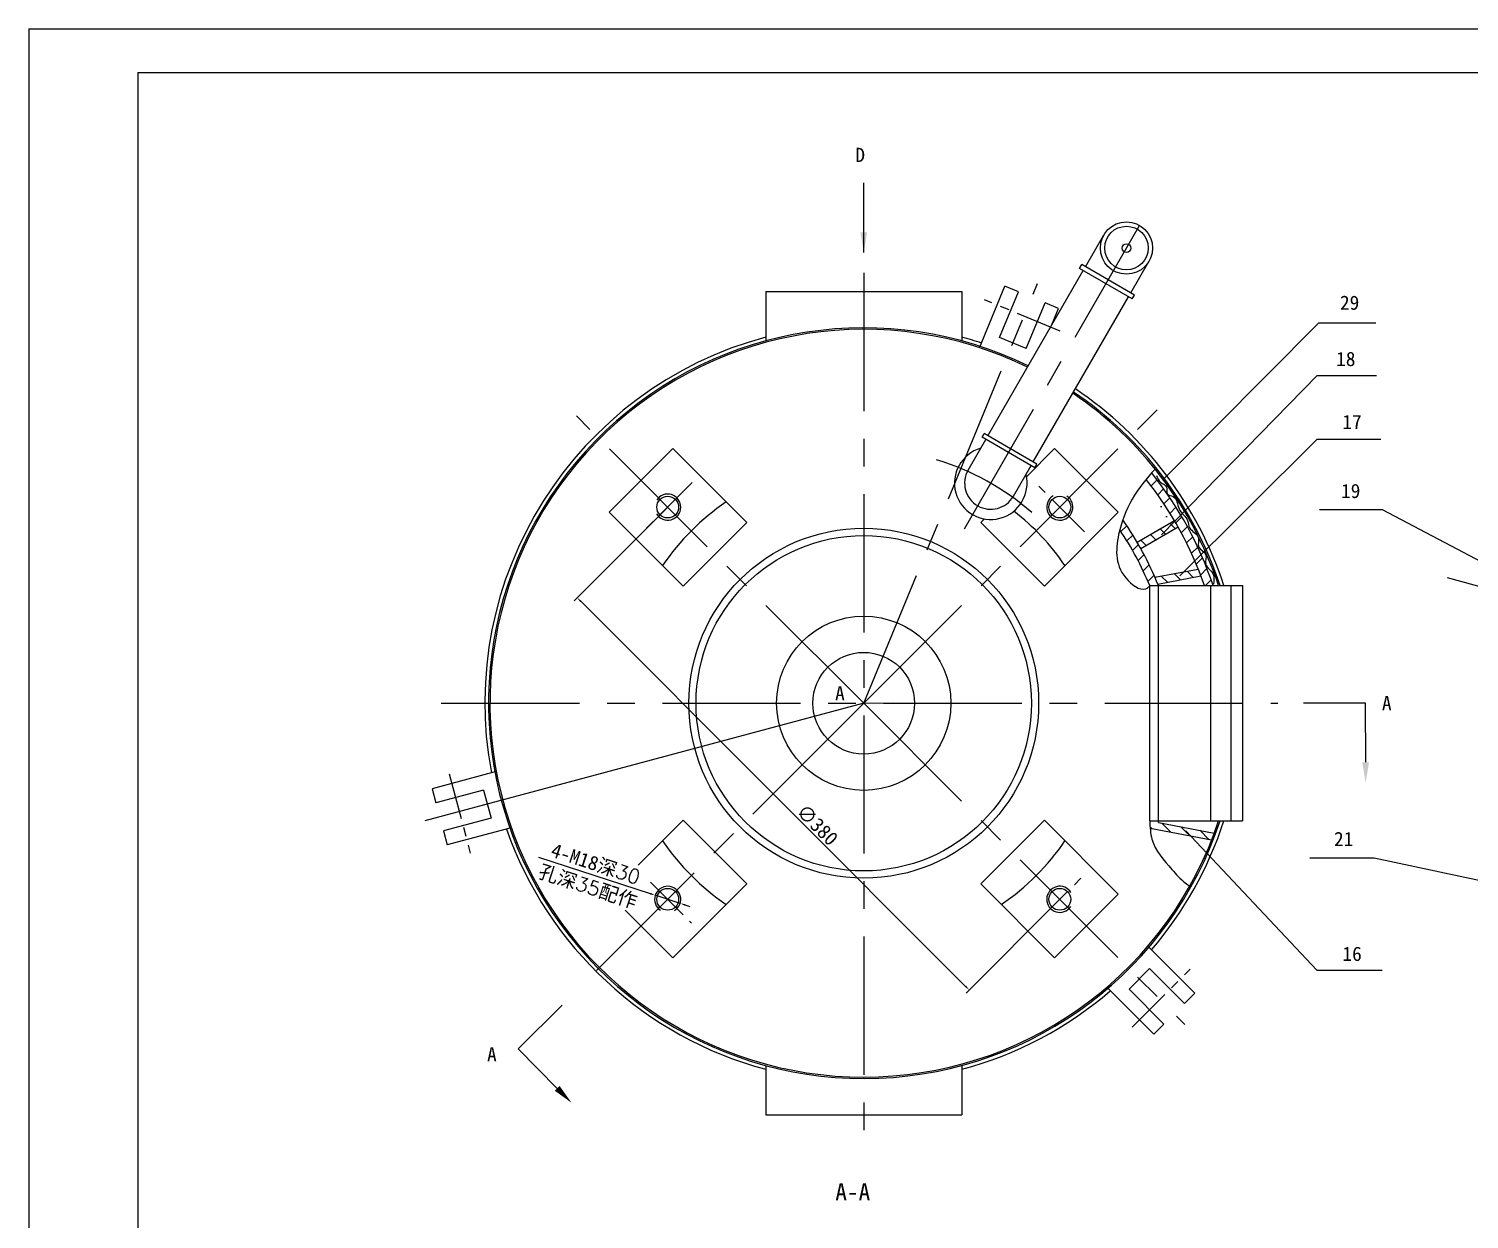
# Model space of a CAD drawing. Extents: x -1127 to 1396, y -761 to 1021.
# Drawn here: x -1127 to -135, y 201 to 1021 of the extents above; entities that cross this region are included whole.
import ezdxf

# ---------------------------------------------------------------- set-up
doc = ezdxf.new("R2010")
doc.units = 0
doc.header["$MEASUREMENT"] = 0
doc.linetypes.add('CENTER', pattern=[50.8, 31.75, -6.35, 6.35, -6.35])
doc.layers.get('0').update_dxf_attribs({"linetype": 'CONTINUOUS'})
doc.layers.get('DEFPOINTS').update_dxf_attribs({"linetype": 'CONTINUOUS'})
doc.layers.add('SMPEN_THICK', color=7, linetype='CONTINUOUS')
doc.styles.get("Standard").update_dxf_attribs({"font": '', "height": 9.8})
doc.styles.get('Standard').set_extended_font_data('FangSong_GB2312')
doc.dimstyles.get("Standard").update_dxf_attribs({"dimscale": 5, "dimtxt": 4.5, "dimasz": 5.5, "dimexe": 4.25, "dimexo": 0.625, "dimgap": 2.2, "dimtad": 1, "dimdec": 4, "dimlfac": -1, "dimdsep": 46, "dimlunit": 6, "dimtxsty": 'Standard', "dimcen": 2.5, "dimclrd": 2, "dimclre": 2, "dimclrt": 2, "dimadec": 0, "dimazin": 0, "dimtfac": 1, "dimtdec": 4, "dimtmove": 0, "dimatfit": 3, "dimfxl": 1, "dimtolj": 1, "dimtzin": 0, "dimarcsym": 0})

# ---------------------------------------------------------------- blocks, each defined once
blk = doc.blocks.new('*D130')
at = {"color": 2, "linetype": 'ByBlock', "transparency": 16777216}
for p, q in [((-687.28, 691.79), (-751.81, 627.26)), ((-747.21, 626.91), (-482.05, 361.74)), ((-417.17, 421.67), (-481.69, 357.15))]:
    blk.add_line(p, q, dxfattribs=at)
for points in [[(-746.8, 627.32), (-747.62, 626.5), (-749.69, 629.38)], [(-481.63, 362.16), (-482.46, 361.33), (-479.57, 359.27)]]:
    blk.add_solid(points, dxfattribs=at)
at = {"layer": 'DEFPOINTS', "color": 0, "linetype": 'ByBlock', "transparency": 16777216}
for p in [(-687.28, 691.79), (-417.17, 421.67), (-479.57, 359.27)]:
    blk.add_point(p, dxfattribs=at)
at = {"color": 2, "linetype": 'ByBlock', "transparency": 16777216, "insert": (-584.17, 472.91), "char_height": 9.8, "attachment_point": 5, "rotation": 315}
blk.add_mtext('\\A1;∅380', dxfattribs=at)

msp = doc.modelspace()

# ---------------------------------------------------------------- hatches: boundary and pattern name
h = msp.add_hatch()
h.set_pattern_fill('ANSI31', color=256, scale=60, style=0)
edge = h.paths.add_edge_path()
edge.add_spline(control_points=[(-353.87066, 715.31755), (-355.13891, 713.85646), (-356.38802, 712.38369), (-357.60768, 710.89298)], knot_values=[10.705173459, 10.705173459, 10.705173459, 10.705173459, 16.469549098, 16.469549098, 16.469549098, 16.469549098], degree=3, periodic=0)
edge.add_arc((-552.22595, 556.73094), 248.27848, 19.04111436, 38.38363206, ccw=False)
edge.add_line((-317.53209, 637.73094), (-311.53209, 637.73094))
edge.add_arc((-552.22595, 556.73094), 253.95773, 18.59948018, 38.64261027)
h = msp.add_hatch()
h.set_pattern_fill('ANSI31', color=256, scale=60, style=0)
edge = h.paths.add_edge_path()
edge.add_spline(control_points=[(-373.79702, 682.9717), (-374.56894, 680.73955), (-375.25011, 678.46462), (-375.83972, 676.15206)], knot_values=[49.023235207, 49.023235207, 49.023235207, 49.023235207, 56.068481104, 56.068481104, 56.068481104, 56.068481104], degree=3, periodic=0)
edge.add_arc((-552.22595, 556.73094), 213.01058, 22.34996263, 34.09970297, ccw=False)
edge.add_line((-355.21705, 637.73094), (-349.21705, 637.73094))
edge.add_arc((-552.22595, 556.73094), 218.57176, 21.75186568, 35.27989722)
h = msp.add_hatch()
h.set_pattern_fill('ANSI31', color=256, scale=60, angle=90, style=0)
h.paths.add_polyline_path([(-363.8339, 667.55535, -0.005719237), (-361.34812, 663.21694), (-335.65857, 678.14254, 0.005034867), (-338.14747, 682.47914)])
h = msp.add_hatch()
h.set_pattern_fill('ANSI31', color=256, scale=60, angle=90, style=0)
h.paths.add_polyline_path([(-351.61591, 643.50206, -0.005846767), (-349.64166, 638.78713), (-319.94568, 644.41266, 0.00512122), (-321.79042, 649.15212)])
h = msp.add_hatch()
h.set_pattern_fill('ANSI31', color=256, scale=60, angle=90, style=0)
edge = h.paths.add_edge_path()
edge.add_line((-349.21705, 474.59432), (-349.21705, 475.73094))
edge.add_line((-349.21705, 475.73094), (-355.21705, 475.73094))
edge.add_spline(control_points=[(-355.21705, 475.73094), (-355.13552, 474.00889), (-355.05399, 472.28683), (-354.91348, 470.58451)], knot_values=[0, 0, 0, 0, 5.079136866, 5.079136866, 5.079136866, 5.079136866], degree=3, periodic=0)
edge.add_line((-354.91348, 470.58451), (-312.56284, 462.56172))
edge.add_arc((-552.22595, 556.73094), 257.5, 338.54897871, 339.67925668)
edge.add_line((-310.7519, 467.30758), (-349.21705, 474.59432))

# ---------------------------------------------------------------- linework, layer by layer
at = {"color": 6}
for q in [(1395.59148, 1021.19103), (-1127.40852, -760.80897)]:
    msp.add_line((-1127.40852, 1021.19103), q, dxfattribs=at)
at = {"color": 4}
for p, q in [((-1052.40852, 991.19103), (-1052.40852, -730.80897)), ((-1052.40852, 991.19103), (1365.59148, 991.19103)), ((-552.22595, 556.73094), (-561.19967, 547.75722)), ((-552.22595, 556.73094), (-531.85378, 556.95311)), ((-552.22595, 556.73094), (-552.22595, 556.73094))]:
    msp.add_line(p, q, dxfattribs=at)
for p, q in [((-345.75858, 711.11987), (-238.76261, 818.80111)), ((-238.76261, 818.80111), (-199.55538, 818.80111)), ((-347.08089, 672.69313), (-239.88448, 782.45022)), ((-239.88448, 782.45022), (-199.1023, 782.45022)), ((-334.53458, 644.48015), (-239.88448, 738.56336)), ((-239.88448, 738.56336), (-195.95905, 738.56336)), ((-473.72595, 692.69693), (-473.72595, 692.69693)), ((-194.92019, 689.95769), (-238.31952, 689.95769)), ((-73.15305, 625.6715), (-194.92019, 689.95769)), ((-552.22595, 556.73094), (-854.51432, 475.73302)), ((-330.35247, 468.93273), (-240.01505, 372.79962)), ((-200.57894, 449.95583), (-244.95603, 449.95583)), ((-28.9397, 413.29489), (-200.57894, 449.95583)), ((-240.01505, 372.79962), (-194.98542, 372.79962))]:
    msp.add_line(p, q)
at = {"color": 2, "linetype": 'ByBlock'}
for p, q in [((-206.45318, 516.05915), (-206.47176, 556.74324)), ((-699.17256, 425.53315), (-776.09209, 450.50357)), ((-678.72311, 418.89463), (-695.84358, 424.45246)), ((-675.39412, 417.81395), (-672.06514, 416.73326)), ((-763.37872, 291.4713), (-790.32838, 318.61111))]:
    msp.add_line(p, q, dxfattribs=at)
msp.add_arc((-552.22595, 556.73094), 175, 48.583517, 73.34786942)
for points, knots in [([(-351.49606, 718.01877), (-357.34785, 711.43522), (-368.50516, 697.97043), (-378.61117, 671.38474), (-379.45942, 645.46192), (-359.17448, 632.75019), (-355.64026, 637.19829), (-355.21705, 637.73094)], [7.137166, 7.137166, 7.137166, 7.137166, 33.326657622, 59.425033593, 91.623605797, 106.147581554, 108.123399442, 108.123399442, 108.123399442, 108.123399442]), ([(-355.21705, 475.73094), (-355.01211, 471.40213), (-354.40813, 458.64467), (-342.60273, 445.09319), (-333.24902, 434.66661), (-328.69882, 431.44402), (-327.64189, 430.76169)], [0, 0, 0, 0, 12.767674521, 37.627663664, 50.811957082, 54.644567638, 54.644567638, 54.644567638, 54.644567638])]:
    msp.add_open_spline(points, degree=3, knots=knots)
msp.add_spline([(-350.66049, 713.64393), (-347.73656, 708.96833), (-343.64306, 705.46163), (-343.05827, 700.78603), (-339.02579, 699.07271), (-335.02001, 690.54356), (-329.09841, 682.5366), (-327.7051, 677.48873), (-321.78351, 671.22241), (-321.43518, 664.25984), (-316.73274, 659.38604), (-316.55857, 652.2494), (-311.68197, 645.98308), (-311.33364, 638.67238)], degree=3)
for points in [[(-204.11985, 516.06021), (-206.44679, 502.05915), (-208.78652, 516.05808)], [(-698.99244, 426.08798), (-699.35267, 424.97832), (-695.84358, 424.45246)], [(-675.21401, 418.36878), (-675.57424, 417.25912), (-678.72311, 418.89463)], [(-761.72302, 293.11541), (-753.51409, 281.53707), (-765.03443, 289.82719)]]:
    msp.add_solid(points, dxfattribs=at)
at = {"layer": 'DEFPOINTS', "color": 0, "linetype": 'ByBlock'}
for p in [(-687.01293, 700.78428), (-426.16449, 692.05875), (-408.17261, 691.51793), (-695.84358, 424.45246), (-678.72311, 418.89463)]:
    msp.add_point(p, dxfattribs=at)
at = {"layer": 'SMPEN_THICK', "linetype": 'CENTER', "ltscale": 3}
for p, q in [((-482.88211, 676.83567), (-362.24117, 885.78786)), ((-552.22595, 853.17076), (-552.22595, 255.99871)), ((-552.22595, 556.73094), (-432.46442, 845.86085)), ((-552.22595, 556.73094), (-344.3647, 764.59219)), ((-552.22595, 556.73094), (-750.06065, 754.56565)), ((171.80503, 556.73094), (-150.08561, 642.98128)), ((-843.34754, 556.73094), (-266.90003, 556.73094)), ((-552.22595, 556.73094), (-330.9355, 335.4405)), ((-561.19967, 547.75722), (-748.58814, 360.36875))]:
    msp.add_line(p, q, dxfattribs=at)
at = {"layer": 'SMPEN_THICK', "color": 4}
for p, q in [((-399.48959, 857.27238), (-387.03159, 878.85026)), ((-466.65372, 740.94639), (-400.98959, 854.6743)), ((-403.58766, 856.1743), (-402.08766, 858.77238)), ((-367.2146, 835.1743), (-403.58766, 856.1743)), ((-365.7146, 837.77238), (-402.08766, 858.77238)), ((-368.31267, 839.27238), (-355.85467, 860.85026)), ((-472.46023, 801.56493), (-454.9418, 843.85817)), ((-445.703, 840.03134), (-454.9418, 843.85817)), ((-619.72595, 840.23094), (-484.72595, 840.23094)), ((-619.72595, 840.23094), (-619.72595, 806.2625)), ((-484.72595, 840.23094), (-484.72595, 806.2625)), ((-458.71424, 808.61943), (-445.703, 840.03134)), ((-435.4768, 722.94639), (-369.81267, 836.6743)), ((-367.2146, 835.1743), (-365.7146, 837.77238)), ((-440.23665, 800.96576), (-427.22541, 832.37767)), ((-417.98662, 828.55083), (-427.22541, 832.37767)), ((-422.84522, 816.82113), (-417.98662, 828.55083)), ((-440.23665, 800.96576), (-458.71424, 808.61943)), ((-480.3144, 717.28539), (-468.15372, 738.34832)), ((-470.75179, 739.84832), (-469.25179, 742.44639)), ((-434.37873, 718.84832), (-470.75179, 739.84832)), ((-432.87873, 721.44639), (-469.25179, 742.44639)), ((-683.74781, 732.09342), (-727.58843, 688.2528)), ((-683.74781, 732.09342), (-632.83612, 681.18174)), ((-420.70408, 732.09342), (-440.11557, 712.68193)), ((-376.86346, 688.2528), (-420.70408, 732.09342)), ((-449.13749, 699.28539), (-436.9768, 720.34832)), ((-434.37873, 718.84832), (-432.87873, 721.44639)), ((-727.58843, 688.2528), (-676.67674, 637.34112)), ((-376.86346, 688.2528), (-427.77515, 637.34112)), ((-632.83612, 681.18174), (-676.67674, 637.34112)), ((-469.12249, 683.67502), (-471.61577, 681.18174)), ((-427.77515, 637.34112), (-471.61577, 681.18174)), ((-363.8339, 667.55535), (-338.14747, 682.47914)), ((-361.34812, 663.21694), (-335.65857, 678.14254)), ((-351.61591, 643.50206), (-321.79042, 649.15212)), ((-355.21705, 637.73094), (-291.22595, 637.73094)), ((-355.21705, 475.73094), (-355.21705, 637.73094)), ((-349.64166, 638.78713), (-319.94568, 644.41266)), ((-349.21705, 474.59432), (-349.21705, 637.73094)), ((-313.11516, 475.73094), (-313.11516, 637.73094)), ((-299.11516, 475.73094), (-299.11516, 637.73094)), ((-291.22595, 637.73094), (-291.22595, 475.73094)), ((-552.22595, 556.73094), (-552.22595, 556.73094)), ((-552.22595, 556.73094), (-552.22595, 556.73094)), ((-552.22595, 556.73094), (-552.22595, 556.73094)), ((-206.47176, 556.74324), (-249.25157, 556.73094)), ((-805.37686, 509.60488), (-849.59489, 497.7567)), ((-849.59489, 497.7567), (-847.0067, 488.09744)), ((-814.16522, 496.89729), (-847.0067, 488.09744)), ((-814.16522, 496.89729), (-808.98884, 477.57877)), ((-808.98884, 477.57877), (-841.83032, 468.77892)), ((-841.83032, 468.77892), (-839.24213, 459.11967)), ((-795.0241, 470.96785), (-839.24213, 459.11967)), ((-707.60197, 445.19554), (-676.67674, 476.12077)), ((-676.67674, 476.12077), (-632.83612, 432.28015)), ((-471.61577, 432.28015), (-427.77515, 476.12077)), ((-376.86346, 425.20908), (-427.77515, 476.12077)), ((-355.21705, 475.73094), (-291.22595, 475.73094)), ((-354.91348, 470.58451), (-312.56284, 462.56172)), ((-349.21705, 474.59432), (-310.7519, 467.30758)), ((-683.74781, 381.36846), (-632.83612, 432.28015)), ((-420.70408, 381.36846), (-471.61577, 432.28015)), ((-420.70408, 381.36846), (-376.86346, 425.20908)), ((-716.67736, 414.29801), (-683.74781, 381.36846)), ((-356.55385, 389.34312), (-324.18401, 356.97328)), ((-369.43884, 359.8017), (-355.29671, 373.94384)), ((-355.29671, 373.94384), (-331.25508, 349.90221)), ((-384.83813, 361.05885), (-352.46828, 328.68901)), ((-369.43884, 359.8017), (-345.39721, 335.76007)), ((-790.32838, 318.61111), (-760.08719, 348.8697)), ((-331.25508, 349.90221), (-324.18401, 356.97328)), ((-352.46828, 328.68901), (-345.39721, 335.76007)), ((-619.72595, 307.19938), (-619.72595, 273.23094)), ((-484.72595, 307.19938), (-484.72595, 273.23094)), ((-619.72595, 273.23094), (-484.72595, 273.23094))]:
    msp.add_line(p, q, dxfattribs=at)
at = {"layer": 'SMPEN_THICK', "linetype": 'CENTER'}
for p, q in [((-416.94139, 812.9644), (-469.11282, 834.57451)), ((-670.36513, 708.70655), (-703.61588, 675.4558)), ((-400.25034, 674.87012), (-433.50109, 708.12088)), ((-837.86563, 508.07435), (-823.25013, 453.52857)), ((-434.08677, 404.75533), (-400.83601, 438.00609)), ((-699.10554, 433.49575), (-670.9508, 405.34101)), ((-367.26826, 333.68802), (-327.33798, 373.6183))]:
    msp.add_line(p, q, dxfattribs=at)
at = {"layer": 'SMPEN_THICK', "color": 4}
for centre, radius in [((-371.24146, 870.19957), 18), ((-371.24146, 870.19957), 15), ((-371.24146, 870.19957), 3), ((-687.28334, 691.78834), 7.5), ((-417.16855, 691.78834), 7.5), ((-552.22595, 556.73094), 120.5), ((-552.22595, 556.73094), 115.5), ((-552.22595, 556.73094), 60), ((-552.22595, 556.73094), 35), ((-687.28334, 421.67355), 7.5), ((-417.16855, 421.67355), 7.5)]:
    msp.add_circle(centre, radius, dxfattribs=at)
for centre, radius, start, end in [((-552.22595, 556.73094), 258.5, 63.9926112, 341.73899406), ((-552.22595, 556.73094), 257.5, 64.00814663, 341.66555903), ((-552.22595, 556.73094), 261, 104.98823448, 190.60521067), ((-552.22595, 556.73094), 261, 71.89478933, 75.01176552), ((-552.22595, 556.73094), 257.5, 18.33444097, 55.99132491), ((-552.22595, 556.73094), 258.5, 18.26100594, 56.00685272), ((-552.22595, 556.73094), 261, 18.08001262, 56.04515044), ((-464.72595, 708.28539), 25, 106.05448044, 13.94551956), ((-464.72595, 708.28539), 18, 150, 240), ((-552.22595, 556.73094), 253.95773, 18.59948018, 38.64261027), ((-552.22595, 556.73094), 248.27848, 19.04111436, 38.38363206), ((-555.02363, 559.52863), 164, 124.10414579, 145.89585421), ((-464.72595, 708.28539), 18, 240, 330), ((-549.42826, 559.52863), 164, 34.10414579, 52.14712184), ((-552.22595, 556.73094), 213.01058, 22.34996263, 34.09970297), ((-552.22595, 556.73094), 218.57176, 21.75186568, 35.27989722), ((-552.22595, 556.73094), 261, 199.39478933, 255.01176552), ((-552.22595, 556.73094), 261, 319.39478933, 341.91998738), ((-555.02363, 553.93326), 164, 214.10414579, 235.89585421), ((-549.42826, 553.93326), 164, 304.10414579, 325.89585421), ((-552.22595, 556.73094), 261, 284.98823448, 310.60521067)]:
    msp.add_arc(centre, radius, start, end, dxfattribs=at)
at = {"layer": 'SMPEN_THICK'}
for centre, start, end in [((-687.28334, 691.78834), 210.98603387, 147.32285158), ((-417.16855, 691.78834), 120.98603387, 57.32285158), ((-687.28334, 421.67355), 300.98603387, 237.32285158), ((-417.16855, 421.67355), 30.98603387, 327.32285158)]:
    msp.add_arc(centre, 9, start, end, dxfattribs=at)

# ---------------------------------------------------------------- texts
at = {"color": 2, "linetype": 'ByBlock', "attachment_point": 5}
for s, insert, char_height in [('D', (-554.66366, 934.36247), 9.8), ('29', (-217.4992, 832.49112), 9.8), ('18', (-220.1396, 793.76691), 9.8), ('17', (-215.80687, 750.4645), 9.8), ('19', (-216.75493, 702.83186), 9.8), ('A', (-568.62899, 563.56257), 9.8), ('A', (-191.91926, 556.70174), 9.8), ('21', (-221.58385, 463.22521), 9.8), ('16', (-215.80687, 384.08542), 9.8), ('A', (-808.40226, 314.88369), 9.8), ('A-A', (-559.7797, 220.19428), 11.8)]:
    msp.add_mtext(s, dxfattribs=dict(at, insert=insert, char_height=char_height))
at = {"color": 2, "linetype": 'ByBlock', "char_height": 9.8, "attachment_point": 5}
for s, insert, rotation in [('\\A1;4-M18\\f宋体|b0|i0|c134|p2;深\\Ftxt.shx;30', (-736.97608, 445.70756), 342.01499171), ('\\f宋体|b0|i0|c134|p2;孔深\\Ftxt.shx;35\\f宋体|b0|i0|c134|p2;配作', (-742.31328, 430.11941), 342.015)]:
    msp.add_mtext(s, dxfattribs=dict(at, insert=insert, rotation=rotation))

# ---------------------------------------------------------------- dimensions: what is measured, and where the dimension line sits
dim = msp.add_linear_dim(base=(-479.57237, 359.26972), p1=(-687.28334, 691.78834), p2=(-417.16855, 421.67355), angle=315, text='%%c380', dimstyle='Standard', override={"dimscale": 1, "dimtxt": 3, "dimasz": 3.5, "dimexe": 3, "dimexo": 0, "dimgap": 1.5, "dimlfac": 1, "dimlunit": 2, "dimcen": 0.09, "dimtp": 0.2, "dimtfac": 0.66667, "dimatfit": 1, "dimtvp": 5, "dimtzin": 8})
dim.commit()
dim.dimension.update_dxf_attribs({"geometry": '*D130', "text_midpoint": (-588.69132, 468.38867), "dimtype": 161})

# ---------------------------------------------------------------- leaders
at = {"color": 2}
msp.add_leader([(-552.22595, 867.06472), (-552.22595, 915.05377)], dimstyle='Standard', override={"dimscale": 4, "dimasz": 3.5, "dimexe": 2.25, "dimexo": 0, "dimtfac": 5, "dimtzin": 8}, dxfattribs=at)

doc.saveas('drawing.dxf')
